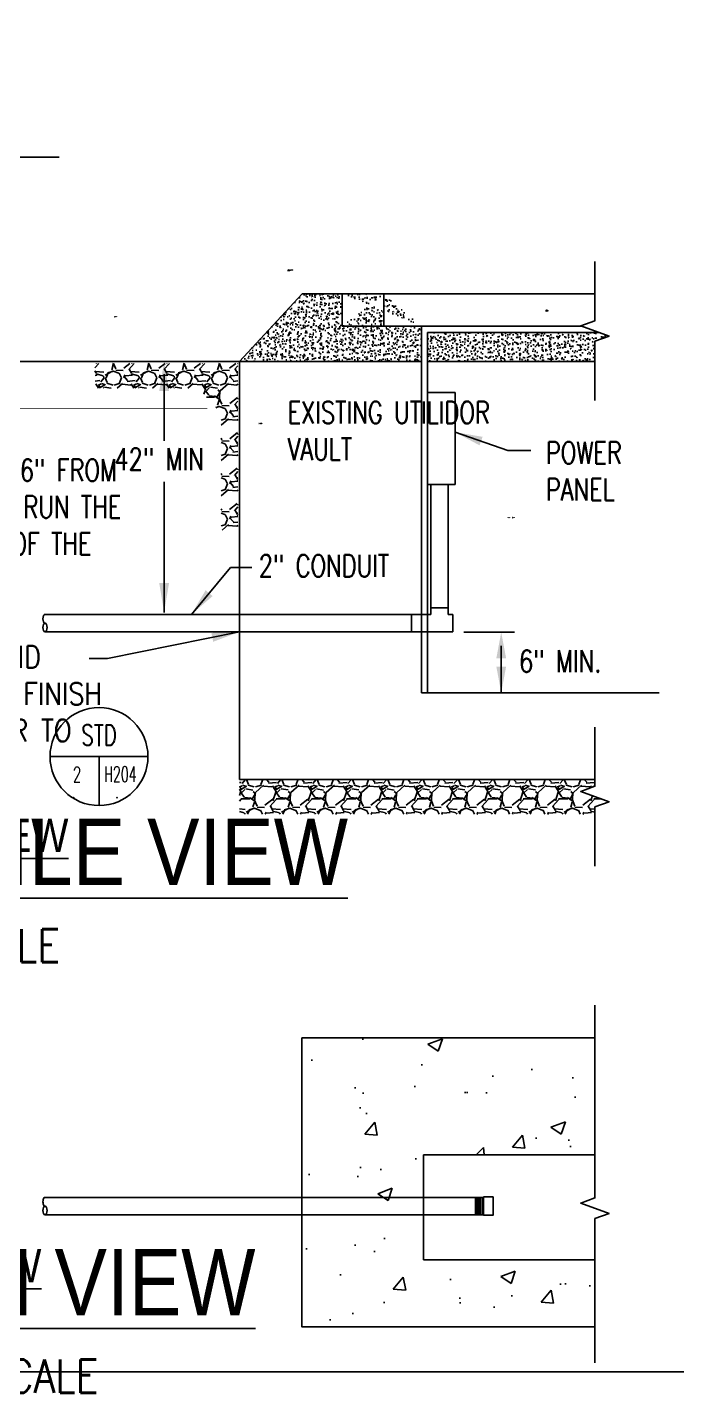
# Model space of a CAD drawing. Header units: inches. Extents: x 1413 to 2190, y 25751 to 26207.
# Drawn here: x 1690.4 to 1831.6, y 25751.2 to 26048 of the extents above; entities that cross this region are included whole.
import ezdxf
from ezdxf.enums import TextEntityAlignment as Align

# ---------------------------------------------------------------- set-up
doc = ezdxf.new("R2010")
doc.units = ezdxf.units.IN
doc.header["$LTSCALE"] = 0.25
doc.header["$MEASUREMENT"] = 0
doc.layers.get('0').update_dxf_attribs({"color": 11})
doc.layers.get('Defpoints').update_dxf_attribs({"color": 251})
for name, color, linetype in [('E-GRAVEL-SAND', 44, 'Continuous'), ('E-POWR-IDEN', 71, 'Continuous'), ('E-POWR-IDEN @ 1 (1)', 71, 'Continuous'), ('E-POWR-IDEN @ 1 (2)', 71, 'Continuous'), ('E-POWR-IDEN @ 48', 71, 'Continuous'), ('E-POWR-IDEN @ 96', 71, 'Continuous'), ('E-POWR-WIRE', 80, 'Continuous'), ('E-VAULT', 42, 'Continuous')]:
    doc.layers.add(name, color=color, linetype=linetype)
doc.styles.add('RomanS', font='romans.shx', dxfattribs={"width": 0.85})
doc.dimstyles.new('FH_Arrow_Leader', dxfattribs={"dimscale": 96, "dimtxt": 0.09375, "dimasz": 0.125, "dimexe": 0.0625, "dimexo": 0.0625, "dimgap": 0.09, "dimtad": 0, "dimtih": 1, "dimtoh": 1, "dimdec": 4, "dimzin": 0, "dimdsep": 46, "dimlunit": 4, "dimtxsty": 'RomanS', "dimcen": 0.09, "dimadec": 0, "dimazin": 0, "dimtfac": 1, "dimtdec": 4, "dimtofl": 0, "dimtmove": 0, "dimatfit": 3, "dimfxl": 1, "dimtolj": 1, "dimtzin": 0, "dimarcsym": 0})

# ---------------------------------------------------------------- blocks, each defined once
blk = doc.blocks.new('*U28')
at = {"layer": 'E-POWR-IDEN @ 1 (1)', "insert": (1794.88, 25941.46), "char_height": 0.1, "width": 407.8356, "attachment_point": 1, "style": 'RomanS'}
blk.add_mtext('{\\W0.75;6" MIN.}', dxfattribs=at)
at = {"layer": 'E-POWR-IDEN @ 1 (2)', "insert": (1795.92, 25941.46), "char_height": 0.1, "width": 407.8356, "attachment_point": 1, "style": 'RomanS'}
blk.add_mtext('{\\W0.75;6" MIN.}', dxfattribs=at)
at = {"layer": 'E-POWR-IDEN @ 48', "insert": (1797.36, 25912.63), "char_height": 4.8, "width": 19576.1089, "attachment_point": 1, "style": 'RomanS'}
blk.add_mtext('{\\W0.75;6" MIN.}', dxfattribs=at)
blk = doc.blocks.new('*U40')
at = {"layer": 'E-POWR-IDEN @ 1 (1)', "insert": (1709.36, 25985.18), "char_height": 0.1, "width": 26.1715, "attachment_point": 1, "style": 'RomanS'}
blk.add_mtext('{\\W0.75;42" MIN}', dxfattribs=at)
at = {"layer": 'E-POWR-IDEN @ 1 (2)', "insert": (1709.36, 25985.18), "char_height": 0.1, "width": 26.1715, "attachment_point": 1, "style": 'RomanS'}
blk.add_mtext('{\\W0.75;42" MIN}', dxfattribs=at)
at = {"layer": 'E-POWR-IDEN @ 48', "insert": (1709.36, 25956.57), "char_height": 4.8, "width": 1256.2328, "attachment_point": 1, "style": 'RomanS'}
blk.add_mtext('{\\W0.75;42" MIN}', dxfattribs=at)
blk = doc.blocks.new('*U42')
at = {"layer": 'E-POWR-IDEN @ 1 (1)', "insert": (1652.54, 25982.76), "char_height": 0.1, "width": 64.5227, "attachment_point": 1, "style": 'RomanS'}
blk.add_mtext('{\\W0.75;CAUTION TAPE 6" FROM FINISH GRADE. RUN THE FULL LENGTH OF THE CONDUIT RUN.}', dxfattribs=at)
at = {"layer": 'E-POWR-IDEN @ 1 (2)', "insert": (1652.54, 25982.76), "char_height": 0.1, "width": 64.5227, "attachment_point": 1, "style": 'RomanS'}
blk.add_mtext('{\\W0.75;CAUTION TAPE 6" FROM FINISH GRADE. RUN THE FULL LENGTH OF THE CONDUIT RUN.}', dxfattribs=at)
at = {"layer": 'E-POWR-IDEN @ 48', "insert": (1652.54, 25954.15), "char_height": 4.8, "width": 63.6001, "attachment_point": 1, "style": 'RomanS'}
blk.add_mtext('{\\W0.75;CAUTION TAPE 6" FROM FINISH GRADE. RUN THE FULL LENGTH OF THE CONDUIT RUN.}', dxfattribs=at)
blk = doc.blocks.new('*U44')
at = {"layer": 'E-POWR-IDEN @ 1 (1)', "insert": (1740.74, 25961.97), "char_height": 0.1, "width": 39.9048, "attachment_point": 1, "style": 'RomanS'}
blk.add_mtext('{\\W0.75;2" CONDUIT}', dxfattribs=at)
at = {"layer": 'E-POWR-IDEN @ 1 (2)', "insert": (1740.74, 25961.97), "char_height": 0.1, "width": 39.9048, "attachment_point": 1, "style": 'RomanS'}
blk.add_mtext('{\\W0.75;2" CONDUIT}', dxfattribs=at)
at = {"layer": 'E-POWR-IDEN @ 48', "insert": (1740.74, 25933.36), "char_height": 4.8, "width": 1915.4301, "attachment_point": 1, "style": 'RomanS'}
blk.add_mtext('{\\W0.75;2" CONDUIT}', dxfattribs=at)
blk = doc.blocks.new('*U45')
at = {"layer": 'E-POWR-IDEN @ 1 (1)', "insert": (1747.03, 25995.32), "char_height": 0.1, "width": 407.8356, "attachment_point": 1, "style": 'RomanS'}
blk.add_mtext('{\\W0.75;EXISTING UTILIDOR \\PVAULT}', dxfattribs=at)
at = {"layer": 'E-POWR-IDEN @ 1 (2)', "insert": (1747.03, 25995.32), "char_height": 0.1, "width": 407.8356, "attachment_point": 1, "style": 'RomanS'}
blk.add_mtext('{\\W0.75;EXISTING UTILIDOR \\PVAULT}', dxfattribs=at)
at = {"layer": 'E-POWR-IDEN @ 48', "insert": (1747.03, 25966.71), "char_height": 4.8, "width": 47.976, "attachment_point": 1, "style": 'RomanS'}
blk.add_mtext('{\\W0.75;EXISTING UTILIDOR \\PVAULT}', dxfattribs=at)
blk = doc.blocks.new('DTLBUBB')
at = {"linetype": 'Continuous'}
for p, q in [((0.2971, 0), (-0.2971, 0)), ((0, 0), (0, -0.2971))]:
    blk.add_line(p, q, dxfattribs=at)
blk.add_circle((0, 0), 0.2971, dxfattribs=at)
at = {"color": 250}
for p in [(0, 0.067), (-0.1543, -0.2501), (0.1099, -0.2501)]:
    blk.add_point(p, dxfattribs=at)
at = {"style": 'RomanS'}
for tag, height, width, p in [('DTL#', 0.125, 0.7, (0, 0.067)), ('WHERE_CUT', 0.0938, 0.6, (-0.1027, -0.1687)), ('WHERE_DRAWN', 0.0938, 0.6, (0.1172, -0.1687))]:
    blk.add_attdef(tag, text='', height=height, dxfattribs=dict(at, width=width)).set_placement(p, align=Align.CENTER)
blk = doc.blocks.new('*U54')
at = {"layer": 'E-POWR-IDEN @ 1 (2)', "insert": (1638.54, 25875.96), "char_height": 0.075, "width": 4.2, "attachment_point": 1, "style": 'RomanS'}
blk.add_mtext('\\A1;{\\fArial|b0|i0|c0|p34;\\H2x;\\LPROFILE VIEW\\P\\pi-0.225,l0.225,t0.225;}NOT TO SCALE', dxfattribs=at)
at = {"layer": 'E-POWR-IDEN @ 48', "insert": (1638.54, 25875.96), "char_height": 3.6, "width": 201.6, "attachment_point": 1, "style": 'RomanS'}
blk.add_mtext('\\A1;{\\fArial|b0|i0|c0|p34;\\H2x;\\LPROFILE VIEW\\P\\pi-10.8,l10.8,t10.8;}NOT TO SCALE', dxfattribs=at)
at = {"layer": 'E-POWR-IDEN @ 96', "insert": (1638.54, 25875.96), "char_height": 7.2, "width": 403.2, "attachment_point": 1, "style": 'RomanS'}
blk.add_mtext('\\A1;{\\fArial|b0|i0|c0|p34;\\H2x;\\LPROFILE VIEW\\P\\pi-21.6,l21.6,t21.6;}NOT TO SCALE', dxfattribs=at)
blk = doc.blocks.new('*U56')
at = {"layer": 'E-POWR-IDEN @ 1 (1)', "insert": (1803.19, 25986.55), "char_height": 0.1, "width": 100.5366, "attachment_point": 1, "style": 'RomanS'}
blk.add_mtext('{\\W0.75;POWER\\PPANEL}', dxfattribs=at)
at = {"layer": 'E-POWR-IDEN @ 1 (2)', "insert": (1803.19, 25986.55), "char_height": 0.1, "width": 100.5366, "attachment_point": 1, "style": 'RomanS'}
blk.add_mtext('{\\W0.75;POWER\\PPANEL}', dxfattribs=at)
at = {"layer": 'E-POWR-IDEN @ 48', "insert": (1803.19, 25957.94), "char_height": 4.8, "width": 4825.7549, "attachment_point": 1, "style": 'RomanS'}
blk.add_mtext('{\\W0.75;POWER\\PPANEL}', dxfattribs=at)
blk = doc.blocks.new('*U57')
at = {"layer": 'E-POWR-IDEN @ 1 (2)', "insert": (1646.91, 25782.39), "char_height": 0.075, "width": 4.2, "attachment_point": 1, "style": 'RomanS'}
blk.add_mtext('\\A1;{\\fArial|b0|i0|c0|p34;\\H2x;\\LPLAN VIEW\\P\\pi-0.225,l0.225,t0.225;}NOT TO SCALE', dxfattribs=at)
at = {"layer": 'E-POWR-IDEN @ 48', "insert": (1646.91, 25782.39), "char_height": 3.6, "width": 201.6, "attachment_point": 1, "style": 'RomanS'}
blk.add_mtext('\\A1;{\\fArial|b0|i0|c0|p34;\\H2x;\\LPLAN VIEW\\P\\pi-10.8,l10.8,t10.8;}NOT TO SCALE', dxfattribs=at)
at = {"layer": 'E-POWR-IDEN @ 96', "insert": (1646.91, 25782.39), "char_height": 7.2, "width": 403.2, "attachment_point": 1, "style": 'RomanS'}
blk.add_mtext('\\A1;{\\fArial|b0|i0|c0|p34;\\H2x;\\LPLAN VIEW\\P\\pi-21.6,l21.6,t21.6;}NOT TO SCALE', dxfattribs=at)

msp = doc.modelspace()

# ---------------------------------------------------------------- hatches: boundary and pattern name
at = {"layer": 'E-GRAVEL-SAND'}
h = msp.add_hatch(dxfattribs=at)
h.set_pattern_fill('AR-CONC', color=256, scale=0.319997, style=0)
h.set_pattern_definition([(50, (1002.5658, -7197.7855), (2.29520961, -0.20080482), [0.2399976, -2.63997357]), (355, (1002.5658, -7197.7855), (-0.44399982, 2.40699073), [0.19199808, -2.11197886]), (100.4514, (1002.757, -7197.8023), (1.85121149, 2.20618445), [0.20396657, -2.2436323]), (46.1842, (1002.5658, -7197.1455), (3.41513717, -0.52965554), [0.3599964, -3.95996036]), (96.6356, (1002.8504, -7197.1897), (2.9908907, 3.11714598), [0.30594986, -3.3654479]), (351.1842, (1002.5658, -7197.1455), (2.9908883, 3.1171483), [0.2879971, -3.1679683]), (21, (1002.8858, -7197.3055), (1.91008345, -1.28836755), [0.2399976, -2.63997357]), (326, (1002.8858, -7197.3055), (0.77860127, 2.32045691), [0.19199808, -2.11197886]), (71.4514, (1003.045, -7197.413), (2.6886855, 1.03208726), [0.20396657, -2.2436323]), (37.5, (1002.5658, -7197.7855), (0.038911147, 1.065249668), [0, -2.086379114, 0, -2.143978537, 0, -2.119978777]), (7.5, (1002.5658, -7197.7855), (0.841814093, 1.262104843), [0, -1.222387763, 0, -2.038379594, 0, -0.80799191]), (327.5, (1001.8522, -7197.7855), (1.708214695, -0.072174867), [0, -0.79999199, 0, -2.495975013, 0, -3.311966844]), (317.5, (1001.5322, -7197.7855), (1.86617706, 0.32033274), [0, -1.03998959, 0, -1.65758341, 0, -2.351976455])])
edge = h.paths.add_edge_path()
edge.add_line((1736.52, 25975.38), (1776.13, 25975.38))
edge.add_line((1776.13, 25983.09), (1776.13, 25975.38))
edge.add_line((1767.94, 25990.04), (1767.94, 25983.09))
edge.add_line((1758.9, 25983.09), (1758.9, 25990.21))
edge.add_line((1776.13, 25983.09), (1758.9, 25983.09))
edge.add_line((1750.15, 25990.07), (1736.52, 25975.38))
edge.add_line((1767.94, 25990.07), (1750.15, 25990.07))
h = msp.add_hatch(dxfattribs=at)
h.set_pattern_fill('AR-CONC', color=256, scale=0.319997, style=0)
h.set_pattern_definition([(50, (767.8244, 6633.786), (2.2952096, -0.20080482), [0.2399976, -2.63997357]), (355, (767.8244, 6633.786), (-0.44399982, 2.40699073), [0.19199808, -2.11197886]), (100.4514, (768.0157, 6633.7693), (1.8512115, 2.20618445), [0.20396657, -2.2436323]), (46.1842, (767.8244, 6634.426), (3.41513717, -0.52965554), [0.3599964, -3.95996036]), (96.6356, (768.109, 6634.382), (2.9908907, 3.117146), [0.30594986, -3.3654479]), (351.1842, (767.8244, 6634.426), (2.9908883, 3.1171483), [0.2879971, -3.1679683]), (21, (768.1444, 6634.266), (1.91008345, -1.28836755), [0.2399976, -2.63997357]), (326, (768.1444, 6634.266), (0.77860127, 2.32045691), [0.19199808, -2.11197886]), (71.4514, (768.3036, 6634.1586), (2.6886855, 1.03208726), [0.20396657, -2.2436323]), (37.5, (767.8244, 6633.786), (0.038911147, 1.065249668), [0, -2.08637911, 0, -2.14397854, 0, -2.11997878]), (7.5, (767.8244, 6633.786), (0.84181409, 1.26210484), [0, -1.22238776, 0, -2.038379594, 0, -0.80799191]), (327.5, (767.1108, 6633.786), (1.708214695, -0.072174867), [0, -0.79999199, 0, -2.49597501, 0, -3.31196684]), (317.5, (766.7908, 6633.786), (1.86617706, 0.32033274), [0, -1.03998959, 0, -1.6575834, 0, -2.35197645])])
h.paths.add_polyline_path([(1813.86, 25979.78), (1816.94, 25980.9), (1814.76, 25981.69), (1777.42, 25981.69), (1777.42, 25975.38), (1813.86, 25975.38)])
h = msp.add_hatch(dxfattribs=at)
h.set_pattern_fill('GRAVEL', color=256, scale=7.679923, style=0)
h.set_pattern_definition([(228.0128, (1008.0953, -7190.1056), (-61.439371364, -69.119318362), [1.0332261, -102.2895718]), (184.9697, (1007.40412, -7190.8736), (92.1590854863, 7.679856356), [1.7730485, -175.5317468]), (132.5104, (1005.63774, -7191.0272), (76.799159893, -84.479220908), [1.2501993, -123.7698867]), (267.2737, (1002.64257, -7192.94718), (7.679892534, 153.5984646167), [1.6146117, -159.8465252]), (292.8337, (1002.56577, -7194.55997), (-38.399691661, 92.1590498535), [1.5832546, -156.7424155]), (357.2737, (1003.18016, -7196.01915), (-153.5984646167, 7.679892534), [1.6146117, -159.8465252]), (37.6942, (1004.79295, -7196.09595), (-99.8390569421, -76.799157488), [2.1352413, -211.3887241]), (72.2553, (1006.48253, -7194.79036), (53.7595444797, 168.9582796426), [2.0158877, -199.5729474]), (121.4296, (1007.09692, -7192.8704), (-61.4394481784, 99.838962409), [1.6200798, -160.388075]), (175.2364, (1006.2521, -7191.488), (84.479161561, -7.679858089), [1.8495712, -90.6289526]), (222.3974, (1004.40895, -7191.3344), (-92.1591338664, -84.4790934837), [2.3918967, -236.7979495]), (138.8141, (1010.2457, -7193.024), (-53.759484454, 46.079518072), [0.8163835, -80.8223128]), (171.4692, (1009.6313, -7192.4864), (99.838987356, -15.3599069836), [1.5531646, -153.7636652]), (225, (1008.0953, -7192.256), (-9e-16, -7.6799255), [1.0861024, -9.7749447]), (203.1986, (1007.5577, -7191.3344), (38.39961352, 15.359856413), [0.5848876, -57.9036635]), (291.8014, (1007.0201, -7191.5648), (-7.67992243, 23.03977145), [0.8271508, -40.5305024]), (30.9638, (1007.3273, -7192.3328), (23.039754164, 15.35986531), [1.3434413, -43.4378218]), (161.5651, (1008.4793, -7191.6416), (15.35984957, -7.67991085), [0.9714412, -23.3146108]), (16.3895, (1002.56577, -7191.5648), (76.799248059, 23.0397133647), [1.3608824, -134.7277009]), (70.3462, (1003.87135, -7191.1808), (-30.7196559704, -84.4791706945), [1.141705, -113.028562]), (293.1986, (1008.4793, -7190.1056), (-15.359856413, 38.39961352), [1.1697675, -57.3187836]), (343.6105, (1008.9401, -7191.1808), (-76.799248059, 23.0397133647), [1.3608824, -134.7277009]), (339.444, (1002.5658, -7196.32635), (-38.399629754, 15.359815488), [1.3123453, -64.3049486]), (294.7751, (1003.79456, -7196.78714), (-38.399555602, 84.479180573), [1.099596, -108.8601685]), (66.8014, (1008.5561, -7197.7855), (15.359856413, 38.39961352), [1.1697675, -57.3187836]), (17.354, (1009.0169, -7196.71034), (-99.839016035, -30.719650248), [1.2873932, -127.4515804]), (69.444, (1004.79295, -7197.7855), (-15.359815488, -38.399629754), [0.6561726, -64.9611212]), (101.3099, (1008.0953, -7197.7855), (-7.67990493, 30.71969825), [0.3915993, -38.7684746]), (165.9638, (1008.0185, -7197.4015), (23.03977355, -7.6799082), [1.5832546, -30.0818749]), (186.009, (1006.48253, -7197.01754), (76.7992292626, 7.679917876), [1.4672493, -145.2574745]), (303.6901, (1007.3273, -7193.024), (-7.67993337, 15.35984284), [1.1076139, -26.5827406]), (353.1572, (1007.9417, -7193.94557), (130.5586881255, -15.3599076586), [1.9337586, -191.4417673]), (60.9454, (1009.8617, -7194.176), (-30.719692679, -53.759464776), [0.7906942, -78.2789527]), (90, (1010.246, -7193.485), (-7.6799231, 7.6799231), [0.4607954, -7.2191277]), (120.2564, (1006.32893, -7196.78714), (30.719653201, -53.759480684), [1.0669256, -105.6259762]), (48.0128, (1005.79134, -7195.86555), (61.439371364, 69.119318362), [2.0664523, -101.2563457]), (0, (1007.174, -7194.3296), (7.6799231, 7.6799231), [1.99678, -5.6831431]), (325.3048, (1009.1705, -7194.32957), (-76.799187085, 53.759527944), [1.2143034, -120.2159409]), (254.0546, (1010.1689, -7195.0208), (-7.679922267, -30.719693443), [1.1182122, -54.792473]), (207.646, (1009.8617, -7196.09595), (-145.9185070332, -76.7992904122), [1.820641, -180.243756]), (175.4261, (1008.2489, -7196.94074), (-99.839004816, 7.679883191), [1.926117, -190.6853794])])
h.paths.add_polyline_path([(1705.02, 25974.97), (1736.22, 25974.97), (1736.22, 25938.69), (1732.57, 25938.69), (1732.57, 25964.05), (1727.6, 25969.58), (1705.26, 25969.58)])
h = msp.add_hatch(dxfattribs=at)
h.set_pattern_fill('GRAVEL', color=256, scale=7.679923, style=0)
h.set_pattern_definition([(228.0128, (1008.0953, -7177.61587), (-61.439371364, -69.119318362), [1.0332261, -102.2895718]), (184.9697, (1007.40412, -7178.38386), (92.1590854863, 7.679856356), [1.7730485, -175.5317468]), (132.5104, (1005.63774, -7178.53746), (76.799159893, -84.479220908), [1.2501993, -123.7698867]), (267.2737, (1002.64257, -7180.45744), (7.679892534, 153.5984646167), [1.6146117, -159.8465252]), (292.8337, (1002.56577, -7182.07022), (-38.399691661, 92.1590498535), [1.5832546, -156.7424155]), (357.2737, (1003.18016, -7183.5294), (-153.5984646167, 7.679892534), [1.6146117, -159.8465252]), (37.6942, (1004.79295, -7183.6062), (-99.8390569421, -76.799157488), [2.1352413, -211.3887241]), (72.2553, (1006.48253, -7182.30062), (53.7595444797, 168.9582796426), [2.0158877, -199.5729474]), (121.4296, (1007.09692, -7180.38064), (-61.4394481784, 99.838962409), [1.6200798, -160.388075]), (175.2364, (1006.2521, -7178.99825), (84.479161561, -7.679858089), [1.8495712, -90.6289526]), (222.3974, (1004.40895, -7178.84465), (-92.1591338664, -84.4790934837), [2.3918967, -236.7979495]), (138.8141, (1010.2457, -7180.53424), (-53.759484454, 46.079518072), [0.8163835, -80.8223128]), (171.4692, (1009.6313, -7179.99664), (99.838987356, -15.3599069836), [1.5531646, -153.7636652]), (225, (1008.0953, -7179.766), (-9e-16, -7.6799255), [1.0861024, -9.7749447]), (203.1986, (1007.5577, -7178.8447), (38.39961352, 15.359856413), [0.5848876, -57.9036635]), (291.8014, (1007.0201, -7179.075), (-7.67992243, 23.03977145), [0.8271508, -40.5305024]), (30.9638, (1007.3273, -7179.843), (23.039754164, 15.35986531), [1.3434413, -43.4378218]), (161.5651, (1008.4793, -7179.1519), (15.35984957, -7.67991085), [0.9714412, -23.3146108]), (16.3895, (1002.56577, -7179.07505), (76.799248059, 23.0397133647), [1.3608824, -134.7277009]), (70.3462, (1003.87135, -7178.69106), (-30.7196559704, -84.4791706945), [1.141705, -113.028562]), (293.1986, (1008.4793, -7177.6159), (-15.359856413, 38.39961352), [1.1697675, -57.3187836]), (343.6105, (1008.9401, -7178.69106), (-76.799248059, 23.0397133647), [1.3608824, -134.7277009]), (339.444, (1002.5658, -7183.8366), (-38.399629754, 15.359815488), [1.3123453, -64.3049486]), (294.7751, (1003.79456, -7184.2974), (-38.399555602, 84.479180573), [1.099596, -108.8601685]), (66.8014, (1008.5561, -7185.2958), (15.359856413, 38.39961352), [1.1697675, -57.3187836]), (17.354, (1009.0169, -7184.2206), (-99.839016035, -30.719650248), [1.2873932, -127.4515804]), (69.444, (1004.79295, -7185.2958), (-15.359815488, -38.399629754), [0.6561726, -64.9611212]), (101.3099, (1008.0953, -7185.2958), (-7.67990493, 30.71969825), [0.3915993, -38.7684746]), (165.9638, (1008.0185, -7184.9118), (23.03977355, -7.6799082), [1.5832546, -30.0818749]), (186.009, (1006.48253, -7184.5278), (76.7992292626, 7.679917876), [1.4672493, -145.2574745]), (303.6901, (1007.3273, -7180.5342), (-7.67993337, 15.35984284), [1.1076139, -26.5827406]), (353.1572, (1007.9417, -7181.45583), (130.5586881255, -15.3599076586), [1.9337586, -191.4417673]), (60.9454, (1009.8617, -7181.6862), (-30.719692679, -53.759464776), [0.7906942, -78.2789527]), (90, (1010.246, -7180.995), (-7.6799231, 7.6799231), [0.4607954, -7.2191277]), (120.2564, (1006.32893, -7184.2974), (30.719653201, -53.759480684), [1.0669256, -105.6259762]), (48.0128, (1005.79134, -7183.3758), (61.439371364, 69.119318362), [2.0664523, -101.2563457]), (0, (1007.174, -7181.84), (7.6799231, 7.6799231), [1.99678, -5.6831431]), (325.3048, (1009.1705, -7181.83982), (-76.799187085, 53.759527944), [1.2143034, -120.2159409]), (254.0546, (1010.1689, -7182.531), (-7.679922267, -30.719693443), [1.1182122, -54.792473]), (207.646, (1009.8617, -7183.6062), (-145.9185070332, -76.7992904122), [1.820641, -180.243756]), (175.4261, (1008.2489, -7184.451), (-99.839004816, 7.679883191), [1.926117, -190.6853794])])
h.paths.add_polyline_path([(1813.86, 25876.93), (1813.86, 25878.55), (1816.94, 25879.67), (1810.78, 25881.91), (1813.86, 25883.03), (1813.86, 25884.48), (1736.52, 25884.48), (1736.52, 25876.93)])
h = msp.add_hatch(dxfattribs=at)
h.set_pattern_fill('AR-CONC', color=256, scale=4.479955, style=0)
h.set_pattern_definition([(50, (767.82, 6698.327), (32.132935, -2.811268), [3.359966, -36.95963]), (355, (767.82, 6698.327), (-6.216, 33.69787), [2.687973, -29.567704]), (100.4514, (770.497, 6698.093), (25.91696, 30.886583), [2.85553, -31.41085]), (46.1842, (767.82, 6707.287), (47.81192, -7.41518), [5.03995, -55.43945]), (96.6356, (771.804, 6706.67), (41.87247, 43.64004), [4.2833, -47.11627]), (351.1842, (767.82, 6707.287), (41.87244, 43.64008), [4.03196, -44.35156]), (21, (772.3, 6705.047), (26.74117, -18.037146), [3.359966, -36.95963]), (326, (772.3, 6705.047), (10.90042, 32.486397), [2.687973, -29.567704]), (71.4514, (774.528, 6703.544), (37.641597, 14.44922), [2.85553, -31.41085]), (37.5, (767.82, 6698.327), (0.544756, 14.9134955), [0, -29.209308, 0, -30.0157, 0, -29.679703]), (7.5, (767.82, 6698.327), (11.785397, 17.669468), [0, -17.113429, 0, -28.537315, 0, -11.311887]), (327.5, (757.829, 6698.327), (23.915006, -1.010448), [0, -11.199888, 0, -34.94365, 0, -46.367536]), (317.5, (753.35, 6698.327), (26.12648, 4.484658), [0, -14.559854, 0, -23.206168, 0, -32.92767])])
h.paths.add_polyline_path([(1813.86, 25765.48), (1813.86, 25789.04), (1816.93, 25790.16), (1810.78, 25792.4), (1813.86, 25793.52), (1813.86, 25828.32), (1750.14, 25828.32), (1750.14, 25765.48)])
h.paths.add_polyline_path([(1813.86, 25780.1), (1813.86, 25789.04), (1816.93, 25790.16), (1810.78, 25792.4), (1813.86, 25793.52), (1813.86, 25802.9), (1776.6, 25802.9), (1776.6, 25780.1)])

# ---------------------------------------------------------------- linework, layer by layer
at = {"layer": 'Defpoints'}
msp.add_lwpolyline([(1412.87, 26205.76), (2190.38, 26205.68), (2190.4, 25755.72), (1412.7, 25755.71)], close=True, dxfattribs=at)
at = {"layer": 'E-GRAVEL-SAND', "linetype": 'Continuous'}
for points in [[(1813.86, 25997.13), (1813.86, 25984.26), (1810.78, 25983.14), (1816.94, 25980.9), (1813.86, 25979.78), (1813.86, 25966.9)], [(1813.86, 25895.91), (1813.86, 25883.03), (1810.78, 25881.91), (1816.94, 25879.67), (1813.86, 25878.55), (1813.86, 25865.68)], [(1813.86, 25835.46), (1813.86, 25793.52), (1810.78, 25792.4), (1816.93, 25790.16), (1813.86, 25789.04), (1813.86, 25757.68)]]:
    msp.add_lwpolyline(points, dxfattribs=at)
at = {"layer": 'E-POWR-IDEN'}
for p, q in [((1697.32, 26019.84), (1608.09, 26019.84)), ((1785.34, 25916.52), (1796.36, 25916.52))]:
    msp.add_line(p, q, dxfattribs=at)
for points in [[(1720.16, 25972.6), (1720.16, 25958.17)], [(1720.16, 25949.25), (1720.16, 25920.83)], [(1793.47, 25913.54), (1793.47, 25912.19)], [(1793.47, 25912.19), (1793.47, 25903.47)]]:
    msp.add_lwpolyline(points, dxfattribs=at)
for points in [[(1721.23, 25968.99), (1720.16, 25975.38), (1719.1, 25968.99)], [(1721.23, 25927.23), (1720.16, 25920.83), (1719.1, 25927.23)], [(1792.41, 25910.84), (1793.47, 25916.52), (1794.54, 25910.84)], [(1792.41, 25909.06), (1793.47, 25903.37), (1794.54, 25909.06)]]:
    msp.add_solid(points, dxfattribs=at)
at = {"layer": 'E-POWR-WIRE'}
for p, q in [((1777.42, 25968.64), (1783.42, 25968.64)), ((1777.42, 25948.64), (1777.42, 25968.64)), ((1783.42, 25968.64), (1783.42, 25948.64)), ((1783.42, 25948.64), (1777.42, 25948.64)), ((1778.14, 25948.64), (1778.14, 25920.41)), ((1781.95, 25948.64), (1781.95, 25920.41)), ((1694.26, 25920.41), (1778.14, 25920.41)), ((1773.99, 25916.6), (1773.99, 25920.41)), ((1781.95, 25921.81), (1778.14, 25921.81)), ((1781.95, 25920.41), (1782.95, 25920.41)), ((1782.95, 25916.6), (1782.95, 25920.41)), ((1694.26, 25916.6), (1782.95, 25916.6)), ((1694.26, 25793.64), (1789.62, 25793.64)), ((1787.89, 25793.64), (1787.89, 25789.84)), ((1788.18, 25793.64), (1788.18, 25789.84)), ((1788.5, 25793.64), (1788.5, 25789.84)), ((1788.92, 25793.64), (1788.92, 25789.84)), ((1789.31, 25793.64), (1789.31, 25789.84)), ((1694.26, 25789.84), (1789.62, 25789.84))]:
    msp.add_line(p, q, dxfattribs=at)
at = {"layer": 'E-POWR-WIRE', "const_width": 0.128}
msp.add_lwpolyline([(1610.13, 25965.19), (1610.26, 25965.19), (1610.38, 25965.19), (1729.53, 25965.19)], dxfattribs=at)
at = {"layer": 'E-POWR-WIRE'}
msp.add_lwpolyline([(1789.62, 25793.76), (1791.72, 25793.76), (1791.72, 25789.76), (1789.62, 25789.76)], close=True, dxfattribs=at)
for centre, major_axis, start_param, end_param in [((1694.26, 25919.46), (0, -0.952), 3.141593, 6.283185), ((1694.26, 25792.69), (0, 0.952), 0, 3.141593)]:
    msp.add_ellipse(centre, major_axis=major_axis, ratio=0.47309, start_param=start_param, end_param=end_param, dxfattribs=at)
for centre in [(1694.26, 25917.55), (1694.26, 25790.79)]:
    msp.add_ellipse(centre, major_axis=(0, 0.952), ratio=0.47309, dxfattribs=at)
at = {"layer": 'E-VAULT'}
for p, q in [((1750.15, 25990.07), (1736.52, 25975.38)), ((1767.94, 25990.07), (1750.15, 25990.07)), ((1758.9, 25983.09), (1758.9, 25990.21)), ((1813.86, 25990.07), (1767.94, 25990.07)), ((1767.94, 25990.04), (1767.94, 25983.09)), ((1776.13, 25983.09), (1758.9, 25983.09)), ((1810.91, 25983.09), (1776.13, 25983.09)), ((1776.13, 25983.09), (1776.13, 25975.38)), ((1777.42, 25981.69), (1777.42, 25903.37)), ((1777.42, 25981.69), (1814.76, 25981.69)), ((1481.41, 25975.38), (1736.52, 25975.38)), ((1736.52, 25975.38), (1736.52, 25884.48)), ((1736.52, 25975.38), (1776.13, 25975.38)), ((1776.13, 25975.38), (1776.13, 25903.37)), ((1777.42, 25975.38), (1813.86, 25975.38)), ((1827.79, 25903.37), (1776.13, 25903.37)), ((1736.52, 25884.48), (1813.86, 25884.48)), ((1776.6, 25802.9), (1776.6, 25780.1)), ((1813.86, 25802.9), (1776.6, 25802.9)), ((1813.86, 25780.1), (1776.6, 25780.1)), ((1796.17, 25780.1), (1791.13, 25780.1))]:
    msp.add_line(p, q, dxfattribs=at)
msp.add_lwpolyline([(1813.86, 25765.48), (1750.14, 25765.48), (1750.14, 25828.32), (1813.86, 25828.32)], dxfattribs=at)

# ---------------------------------------------------------------- block references
at = {"layer": 'E-POWR-IDEN'}
for name in ['*U45', '*U40', '*U56', '*U42', '*U44', '*U28', '*U54', '*U57']:
    msp.add_blockref(name, (0, 0), dxfattribs=at)
ref = msp.add_blockref('DTLBUBB', (1706, 25889.48), dxfattribs=dict(at, xscale=35.83964151396356, yscale=35.83964151396356, zscale=35.83964151396356))
ref.add_attrib('DTL#', 'STD', dxfattribs={"layer": '0', "height": 4.48, "style": 'RomanS', "width": 0.7}).set_placement((1706, 25891.88), align=Align.CENTER)
ref.add_attrib('WHERE_CUT', '2', dxfattribs={"layer": '0', "height": 3.36, "style": 'RomanS', "width": 0.6}).set_placement((1701.22, 25883.89), align=Align.CENTER)
ref.add_attrib('WHERE_DRAWN', 'H204', dxfattribs={"layer": '0', "height": 3.36, "style": 'RomanS', "width": 0.6}).set_placement((1710.65, 25883.96), align=Align.CENTER)

# ---------------------------------------------------------------- texts
at = {"layer": 'E-POWR-IDEN @ 48', "insert": (1631.84, 25913.55), "char_height": 4.8, "width": 83.2027, "attachment_point": 1, "style": 'RomanS'}
msp.add_mtext('CORE DRILL WALL AND PROVIDE LINK SEAL. FINISH PENETRATION SIMILAR TO DETAIL', dxfattribs=at)

# ---------------------------------------------------------------- leaders
at = {"layer": 'E-POWR-IDEN @ 48'}
for points in [[(1783.42, 25960.03), (1794.93, 25956.06), (1799.92, 25956.06)], [(1726.09, 25920.41), (1734.61, 25930.58), (1739.25, 25930.58)], [(1736.52, 25916.6), (1707.84, 25910.8), (1703.85, 25910.8)]]:
    msp.add_leader(points, dimstyle='FH_Arrow_Leader', override={"dimscale": 48, "dimtxt": 0.1875, "dimasz": 0.125, "dimgap": 0.09, "dimtad": 0, "dimfxl": 0.1875}, dxfattribs=at)

doc.saveas('drawing.dxf')
